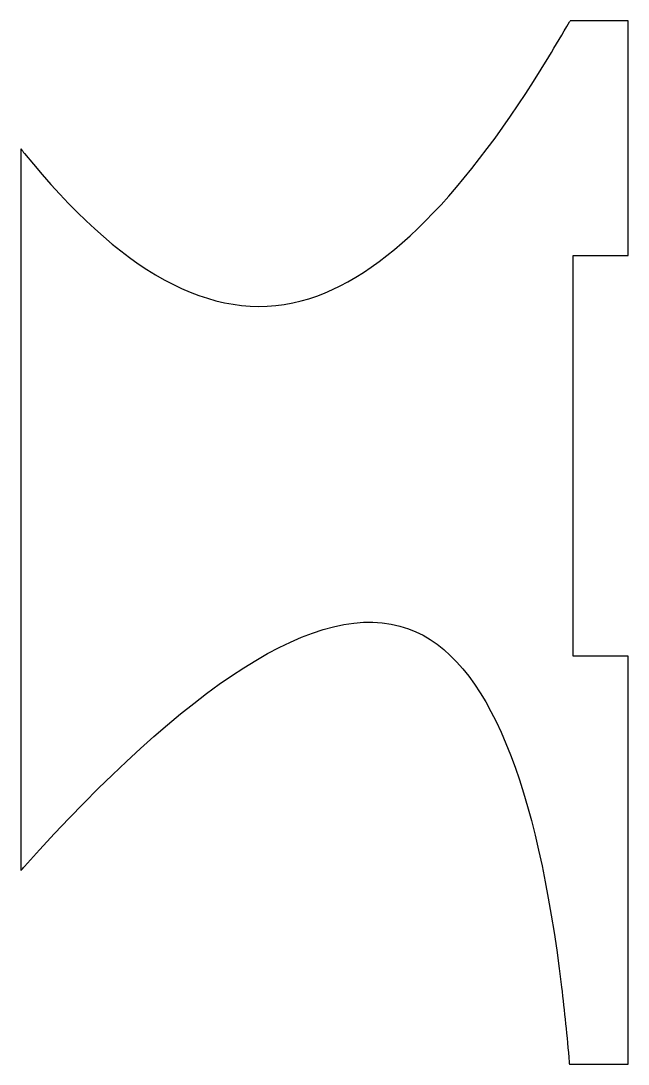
# Model space of a CAD drawing. Header units: millimetres. Extents: x -11.1 to 11.1, y -19 to 19.
import ezdxf

# ---------------------------------------------------------------- set-up
doc = ezdxf.new("R2010")
doc.units = ezdxf.units.MM
doc.layers.get('0').update_dxf_attribs({"linetype": 'CONTINUOUS'})

msp = doc.modelspace()

# ---------------------------------------------------------------- linework, layer by layer
for p, q in [((11.075, 19.036), (8.957, 19.036)), ((11.075, 10.47), (11.075, 19.036)), ((-11.075, 14.36), (-11.075, -11.965)), ((9.075, -4.142), (9.075, 10.47)), ((9.075, 10.47), (11.075, 10.47)), ((11.075, -4.142), (9.075, -4.142)), ((11.075, -19.036), (11.075, -4.142)), ((8.931, -19.036), (11.075, -19.036))]:
    msp.add_line(p, q)
for points, knots in [([(-11.075, 14.36), (-11.031, 14.305), (-10.986, 14.25), (-10.942, 14.195), (-7.508, 9.955), (-4.145, 7.944), (-0.852, 8.815), (2.185, 9.619), (5.2, 12.829), (8.181, 17.722), (8.433, 18.135), (8.684, 18.56), (8.935, 18.998), (8.942, 19.011), (8.949, 19.023), (8.957, 19.036)], [-0.006455, -0.006455, -0.006455, -0.006455, 0, 0, 0, 0.5, 0.5, 0.5, 0.961092, 0.961092, 0.961092, 1, 1, 1, 1.001115, 1.001115, 1.001115, 1.001115]), ([(-11.075, -11.965), (-11.031, -11.917), (-10.988, -11.868), (-10.944, -11.82), (-5.025, -5.239), (-0.202, -1.957), (3.064, -3.146), (5.983, -4.208), (7.759, -8.88), (8.646, -16.223), (8.752, -17.099), (8.845, -18.014), (8.925, -18.967), (8.927, -18.99), (8.929, -19.013), (8.931, -19.036)], [-0.003679, -0.003679, -0.003679, -0.003679, 0, 0, 0, 0.5, 0.5, 0.5, 0.946691, 0.946691, 0.946691, 1, 1, 1, 1.00128, 1.00128, 1.00128, 1.00128])]:
    msp.add_open_spline(points, degree=3, knots=knots)

doc.saveas('drawing.dxf')
